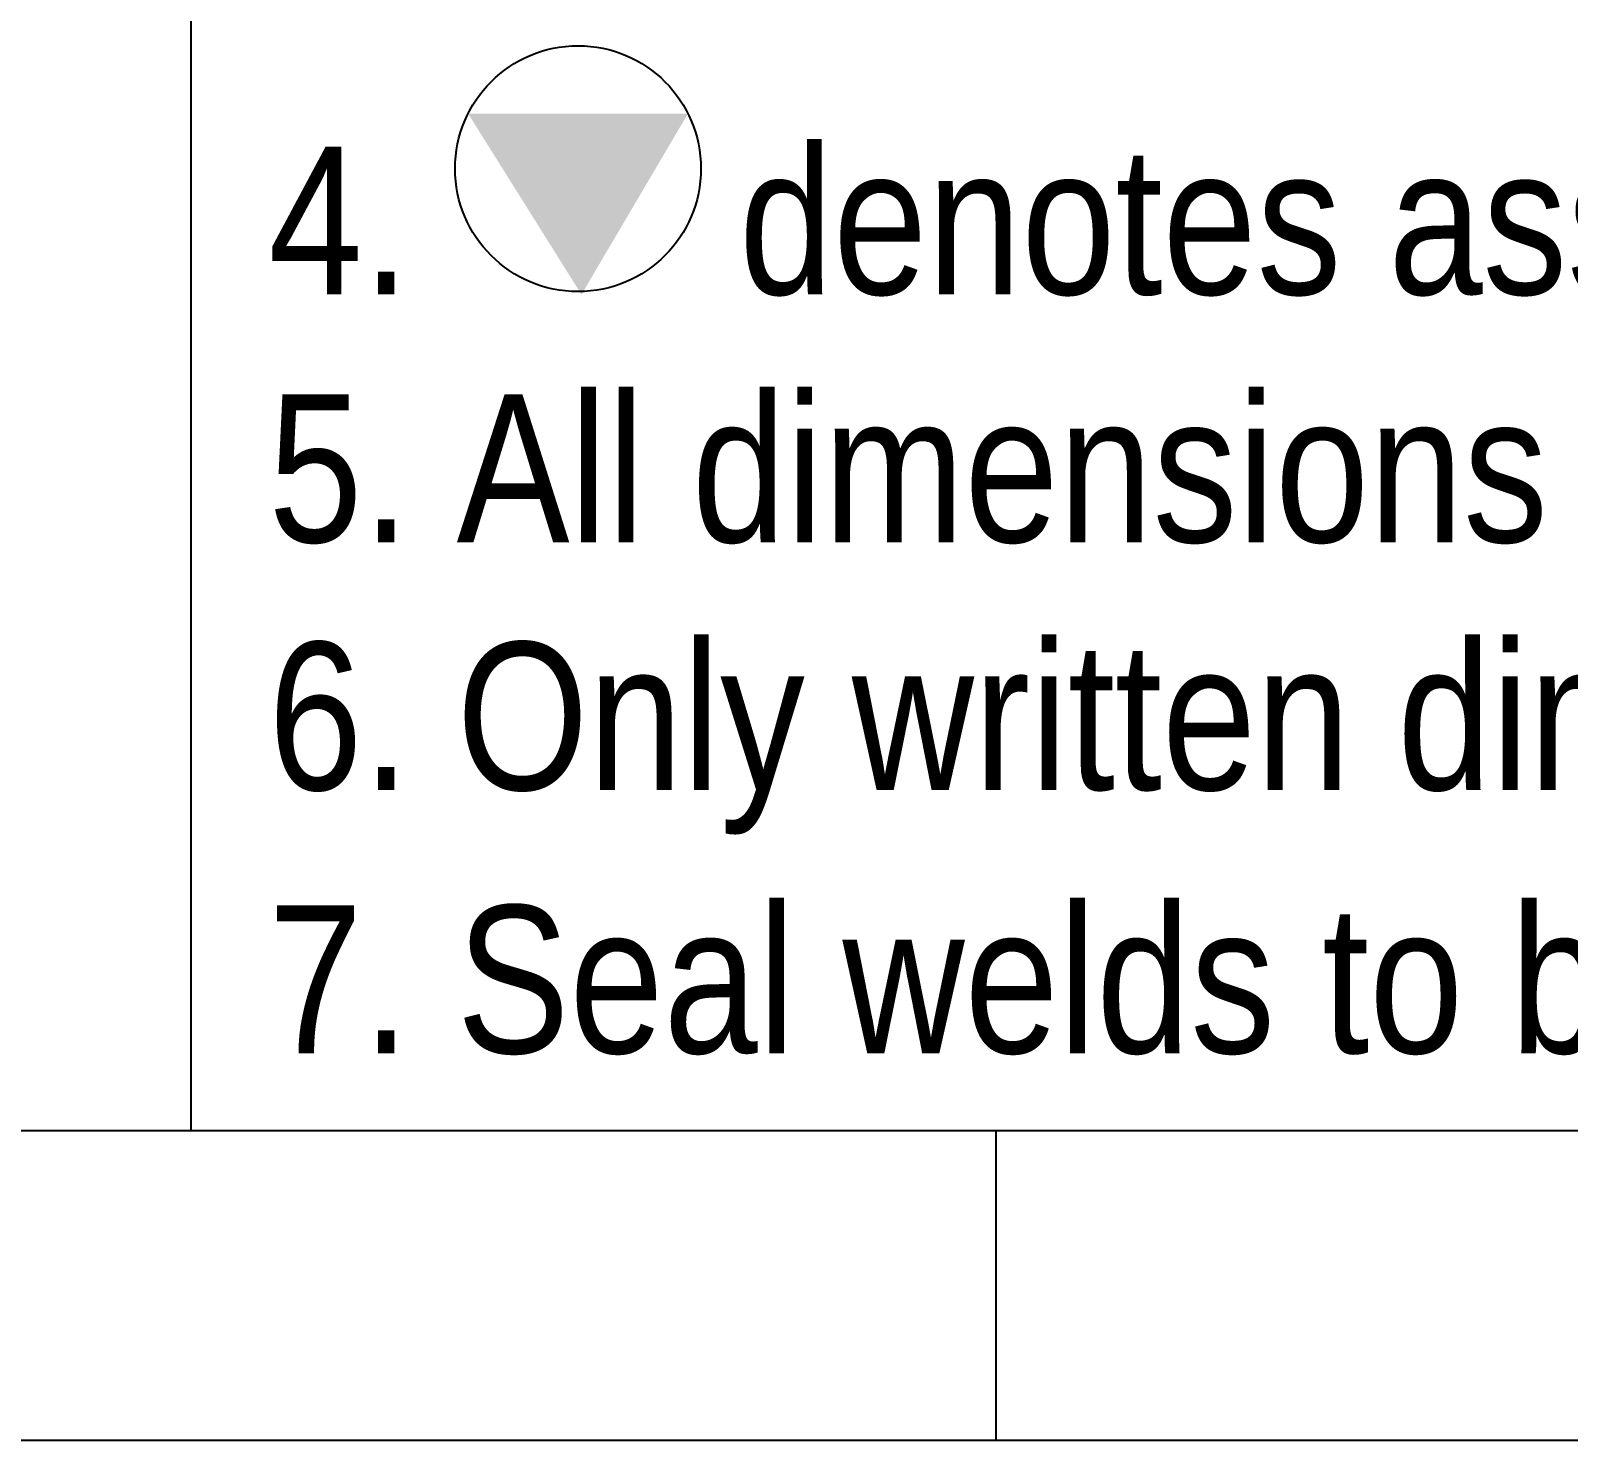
# Model space of a CAD drawing. Header units: millimetres. Extents: x -278 to 563, y -75 to 519.
# Drawn here: x 250.76 to 275.59, y -74.52 to -51.77 of the extents above; entities that cross this region are included whole.
import ezdxf

# ---------------------------------------------------------------- set-up
doc = ezdxf.new("R2010")
doc.units = ezdxf.units.MM
doc.styles.add('Arial Narrow', font='ARIALN.TTF', dxfattribs={"height": 0.2})

# ---------------------------------------------------------------- blocks, each defined once
blk = doc.blocks.new('Unknown-43703786-1768')
at = {"color": 5, "linetype": 'Continuous'}
for p, q in [((-272.654, -69.525), (558.346, -69.525)), ((-277.654, -74.525), (563.346, -74.525))]:
    blk.add_line(p, q, dxfattribs=at)
at = {"color": 7, "linetype": 'Continuous'}
blk.add_line((266.346, -74.525), (266.346, -69.525), dxfattribs=at)
blk = doc.blocks.new('0_TCM_4503_AIVD_AD_NOTE_BLOCK-43703786-45670')
at = {"linetype": 'Continuous'}
blk.add_hatch(color=7, dxfattribs=at).paths.add_polyline_path([(261.372, -53.103), (259.651, -56.025), (257.82, -53.103)])
at = {"color": 4, "linetype": 'Continuous'}
blk.add_line((253.346, -69.525), (253.346, 15.475), dxfattribs=at)
at = {"color": 7, "linetype": 'Continuous'}
blk.add_circle((259.596, -53.993), 1.985, dxfattribs=at)
at = {"color": 7, "linetype": 'Continuous', "style": 'Arial Narrow'}
for s, p in [('4.       denotes assembly orientation mark', (254.596, -56.025)), ('5. All dimensions and coordinates are in millimeters, elevations in meters', (254.596, -60.025)), ('6. Only written dimension shall be followed, drawing shall not be scaled off', (254.596, -64.025)), ('7. Seal welds to be provided as per document 4503-XI-SW-T0000001', (254.596, -68.275))]:
    blk.add_text(s, height=2.38607, dxfattribs=at).set_placement(p)

msp = doc.modelspace()

# ---------------------------------------------------------------- block references
for name in ['Unknown-43703786-1768', '0_TCM_4503_AIVD_AD_NOTE_BLOCK-43703786-45670']:
    msp.add_blockref(name, (0, 0))

doc.saveas('drawing.dxf')
